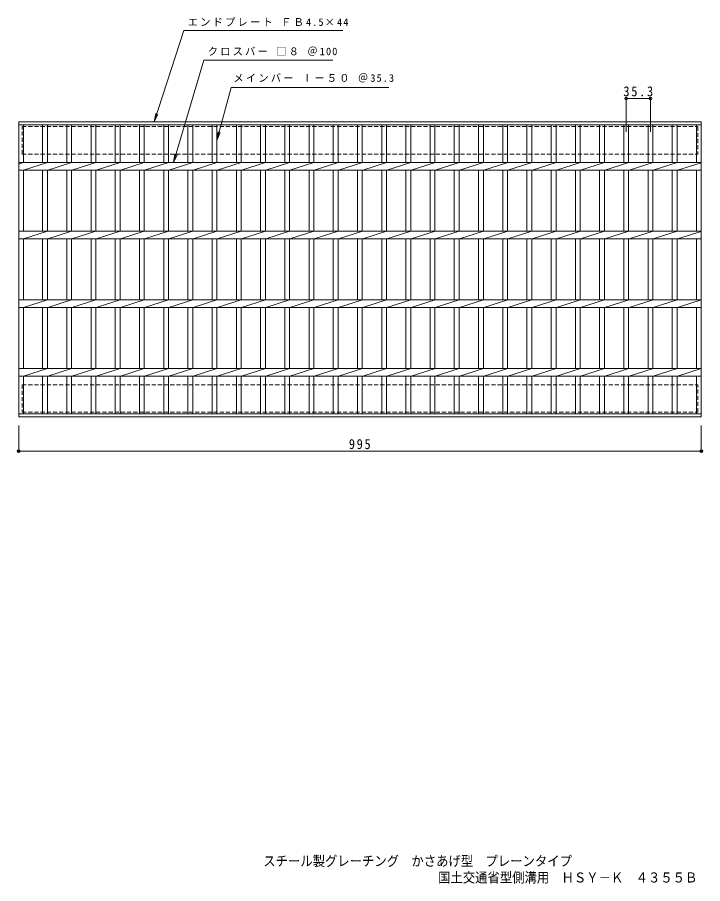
# Model space of a CAD drawing. Units: millimetres, scale not verified. Extents: x -787 to 862, y -688 to 574.
# Drawn here: x -787 to 212, y -688 to 574 of the extents above; entities that cross this region are included whole.
import ezdxf
from ezdxf.enums import TextEntityAlignment as Align

# ---------------------------------------------------------------- set-up
doc = ezdxf.new("R2010")
doc.units = ezdxf.units.MM
doc.header["$LTSCALE"] = 5
doc.header["$PDMODE"] = 32
doc.header["$PDSIZE"] = 4
doc.linetypes.add('DASHED1', pattern=[1.8, 1.2, -0.6])
for name, color, linetype, lineweight in [('B-1', 2, 'Continuous', 9), ('B-2', 3, 'Continuous', 9), ('B-4', 7, 'Continuous', 9), ('B-5', 7, 'Continuous', 9)]:
    doc.layers.add(name, color=color, linetype=linetype, lineweight=lineweight)
doc.layers.add('F-5_F-5ﾚｲﾔ', color=2, linetype='Continuous')
doc.styles.add('ＭＳ ゴシック', font='')
doc.styles.get('ＭＳ ゴシック').set_extended_font_data('MS Gothic')

msp = doc.modelspace()

# ---------------------------------------------------------------- linework, layer by layer
at = {"layer": 'B-1', "linetype": 'DASHED1'}
for p, q in [((-780.329, 374.904), (-780.329, 414.904)), ((-780.329, 374.904), (204.671, 374.904)), ((-780.329, 38.903), (-780.329, -1.097)), ((-780.329, 38.903), (204.671, 38.903))]:
    msp.add_line(p, q, dxfattribs=at)
for points in [[(-780.329, 414.904), (204.671, 414.904), (204.671, 374.904)], [(-780.329, -1.097), (204.671, -1.097), (204.671, 38.903)]]:
    msp.add_lwpolyline(points, dxfattribs=at)
at = {"layer": 'B-2'}
for p, q in [((-785.329, -8.096), (-785.329, 421.903)), ((-785.329, 421.903), (209.671, 421.903)), ((-785.329, 417.404), (209.671, 417.404)), ((-778.328, 362.404), (-778.328, 417.404)), ((-750.428, 417.404), (-750.428, 362.404)), ((-743.428, 417.404), (-743.428, 362.404)), ((-715.128, 417.404), (-715.128, 362.404)), ((-708.128, 417.404), (-708.128, 362.404)), ((-679.828, 417.404), (-679.828, 362.404)), ((-672.828, 417.404), (-672.828, 362.404)), ((-644.528, 417.404), (-644.528, 362.404)), ((-637.528, 417.404), (-637.528, 362.404)), ((-609.228, 417.404), (-609.228, 362.404)), ((-602.228, 417.404), (-602.228, 362.404)), ((-573.928, 417.404), (-573.928, 362.404)), ((-566.928, 417.404), (-566.928, 362.404)), ((-538.628, 417.404), (-538.628, 362.404)), ((-531.628, 417.404), (-531.628, 362.404)), ((-503.328, 417.404), (-503.328, 362.404)), ((-496.328, 417.404), (-496.328, 362.404)), ((-468.028, 417.404), (-468.028, 362.404)), ((-461.028, 417.404), (-461.028, 362.404)), ((-432.728, 417.404), (-432.728, 362.404)), ((-425.728, 417.404), (-425.728, 362.404)), ((-397.428, 417.404), (-397.428, 362.404)), ((-390.428, 417.404), (-390.428, 362.404)), ((-362.128, 417.404), (-362.128, 362.404)), ((-355.128, 417.404), (-355.128, 362.404)), ((-326.828, 417.404), (-326.828, 362.404)), ((-319.828, 417.404), (-319.828, 362.404)), ((-291.528, 417.404), (-291.528, 362.404)), ((-284.528, 417.404), (-284.528, 362.404)), ((-256.228, 417.404), (-256.228, 362.404)), ((-249.228, 417.404), (-249.228, 362.404)), ((-220.928, 417.404), (-220.928, 362.404)), ((-213.928, 417.404), (-213.928, 362.404)), ((-185.628, 417.404), (-185.628, 362.404)), ((-178.628, 417.404), (-178.628, 362.404)), ((-150.328, 417.404), (-150.328, 362.404)), ((-143.328, 417.404), (-143.328, 362.404)), ((-115.028, 417.404), (-115.028, 362.404)), ((-108.028, 417.404), (-108.028, 362.404)), ((-79.728, 417.404), (-79.728, 362.404)), ((-72.728, 417.404), (-72.728, 362.404)), ((-44.428, 417.404), (-44.428, 362.404)), ((-37.428, 417.404), (-37.428, 362.404)), ((-9.128, 417.404), (-9.128, 362.404)), ((-2.128, 417.404), (-2.128, 362.404)), ((26.172, 417.404), (26.172, 362.404)), ((33.172, 417.404), (33.172, 362.404)), ((61.473, 417.404), (61.473, 362.404)), ((68.473, 417.404), (68.473, 362.404)), ((96.773, 417.404), (96.773, 362.404)), ((103.773, 417.404), (103.773, 362.404)), ((132.073, 417.404), (132.073, 362.404)), ((139.073, 417.404), (139.073, 362.404)), ((167.373, 417.404), (167.373, 362.404)), ((174.373, 417.404), (174.373, 362.404)), ((202.671, 417.404), (202.671, 362.404)), ((209.671, 421.903), (209.671, -8.096)), ((-785.329, 360.323), (-778.728, 362.404)), ((-785.329, 362.404), (209.671, 362.404)), ((-778.328, 351.404), (-743.428, 362.404)), ((-743.028, 351.404), (-708.128, 362.404)), ((-707.728, 351.404), (-672.828, 362.404)), ((-672.428, 351.404), (-637.528, 362.404)), ((-637.128, 351.404), (-602.228, 362.404)), ((-601.828, 351.404), (-566.928, 362.404)), ((-566.528, 351.404), (-531.628, 362.404)), ((-531.228, 351.404), (-496.328, 362.404)), ((-495.928, 351.404), (-461.028, 362.404)), ((-460.628, 351.404), (-425.728, 362.404)), ((-425.328, 351.404), (-390.428, 362.404)), ((-390.028, 351.404), (-355.128, 362.404)), ((-354.728, 351.404), (-319.828, 362.404)), ((-319.226, 351.404), (-284.326, 362.404)), ((-283.926, 351.404), (-249.026, 362.404)), ((-248.626, 351.404), (-213.726, 362.404)), ((-213.326, 351.404), (-178.426, 362.404)), ((-178.026, 351.404), (-143.126, 362.404)), ((-142.726, 351.404), (-107.826, 362.404)), ((-107.426, 351.404), (-72.526, 362.404)), ((-72.126, 351.404), (-37.226, 362.404)), ((-36.826, 351.404), (-1.926, 362.404)), ((-1.526, 351.404), (33.374, 362.404)), ((33.775, 351.404), (68.674, 362.404)), ((69.075, 351.404), (103.975, 362.404)), ((104.375, 351.404), (139.275, 362.404)), ((139.675, 351.404), (174.575, 362.404)), ((174.975, 351.404), (209.671, 362.34)), ((-785.329, 351.404), (209.671, 351.404)), ((-778.328, 262.403), (-778.328, 351.404)), ((-750.428, 351.404), (-750.428, 262.403)), ((-743.428, 351.404), (-743.428, 262.403)), ((-715.128, 351.404), (-715.128, 262.403)), ((-708.128, 351.404), (-708.128, 262.403)), ((-679.828, 351.404), (-679.828, 262.403)), ((-672.828, 351.404), (-672.828, 262.403)), ((-644.528, 351.404), (-644.528, 262.403)), ((-637.528, 351.404), (-637.528, 262.403)), ((-609.228, 351.404), (-609.228, 262.403)), ((-602.228, 351.404), (-602.228, 262.403)), ((-573.928, 351.404), (-573.928, 262.403)), ((-566.928, 351.404), (-566.928, 262.403)), ((-538.628, 351.404), (-538.628, 262.403)), ((-531.628, 351.404), (-531.628, 262.403)), ((-503.328, 351.404), (-503.328, 262.403)), ((-496.328, 351.404), (-496.328, 262.403)), ((-468.028, 351.404), (-468.028, 262.403)), ((-461.028, 351.404), (-461.028, 262.403)), ((-432.728, 351.404), (-432.728, 262.403)), ((-425.728, 351.404), (-425.728, 262.403)), ((-397.428, 351.404), (-397.428, 262.403)), ((-390.428, 351.404), (-390.428, 262.403)), ((-362.128, 351.404), (-362.128, 262.403)), ((-355.128, 351.404), (-355.128, 262.403)), ((-326.828, 351.404), (-326.828, 262.403)), ((-319.828, 351.404), (-319.828, 262.403)), ((-291.528, 351.404), (-291.528, 262.403)), ((-284.528, 351.404), (-284.528, 262.403)), ((-256.228, 351.404), (-256.228, 262.403)), ((-249.228, 351.404), (-249.228, 262.403)), ((-220.928, 351.404), (-220.928, 262.403)), ((-213.928, 351.404), (-213.928, 262.403)), ((-185.628, 351.404), (-185.628, 262.403)), ((-178.628, 351.404), (-178.628, 262.403)), ((-150.328, 351.404), (-150.328, 262.403)), ((-143.328, 351.404), (-143.328, 262.403)), ((-115.028, 351.404), (-115.028, 262.403)), ((-108.028, 351.404), (-108.028, 262.403)), ((-79.728, 351.404), (-79.728, 262.403)), ((-72.728, 351.404), (-72.728, 262.403)), ((-44.428, 351.404), (-44.428, 262.403)), ((-37.428, 351.404), (-37.428, 262.403)), ((-9.128, 351.404), (-9.128, 262.403)), ((-2.128, 351.404), (-2.128, 262.403)), ((26.172, 351.404), (26.172, 262.403)), ((33.172, 351.404), (33.172, 262.403)), ((61.473, 351.404), (61.473, 262.403)), ((68.473, 351.404), (68.473, 262.403)), ((96.773, 351.404), (96.773, 262.403)), ((103.773, 351.404), (103.773, 262.403)), ((132.073, 351.404), (132.073, 262.403)), ((139.073, 351.404), (139.073, 262.403)), ((167.373, 351.404), (167.373, 262.403)), ((174.373, 351.404), (174.373, 262.403)), ((202.671, 351.404), (202.671, 262.403)), ((-785.329, 262.403), (209.671, 262.403)), ((-778.328, 251.404), (-743.428, 262.404)), ((-743.028, 251.404), (-708.128, 262.404)), ((-707.728, 251.404), (-672.828, 262.404)), ((-672.428, 251.404), (-637.528, 262.404)), ((-637.128, 251.404), (-602.228, 262.404)), ((-601.828, 251.404), (-566.928, 262.404)), ((-566.528, 251.404), (-531.628, 262.404)), ((-531.228, 251.404), (-496.328, 262.404)), ((-495.928, 251.404), (-461.028, 262.404)), ((-460.628, 251.404), (-425.728, 262.404)), ((-425.328, 251.404), (-390.428, 262.404)), ((-390.028, 251.404), (-355.128, 262.404)), ((-354.728, 251.404), (-319.828, 262.404)), ((-319.226, 251.404), (-284.326, 262.404)), ((-283.926, 251.404), (-249.026, 262.404)), ((-248.626, 251.404), (-213.726, 262.404)), ((-213.326, 251.404), (-178.426, 262.404)), ((-178.026, 251.404), (-143.126, 262.404)), ((-142.726, 251.404), (-107.826, 262.404)), ((-107.426, 251.404), (-72.526, 262.404)), ((-72.126, 251.404), (-37.226, 262.404)), ((-36.826, 251.404), (-1.926, 262.404)), ((-1.526, 251.404), (33.374, 262.404)), ((33.775, 251.404), (68.674, 262.404)), ((69.075, 251.404), (103.975, 262.404)), ((104.375, 251.404), (139.275, 262.404)), ((139.675, 251.404), (174.575, 262.404)), ((174.975, 251.404), (209.671, 262.34)), ((-785.329, 251.404), (209.671, 251.404)), ((-778.328, 162.403), (-778.328, 251.404)), ((-750.428, 251.404), (-750.428, 162.403)), ((-743.428, 251.404), (-743.428, 162.403)), ((-715.128, 251.404), (-715.128, 162.403)), ((-708.128, 251.404), (-708.128, 162.403)), ((-679.828, 251.404), (-679.828, 162.403)), ((-672.828, 251.404), (-672.828, 162.403)), ((-644.528, 251.404), (-644.528, 162.403)), ((-637.528, 251.404), (-637.528, 162.403)), ((-609.228, 251.404), (-609.228, 162.403)), ((-602.228, 251.404), (-602.228, 162.403)), ((-573.928, 251.404), (-573.928, 162.403)), ((-566.928, 251.404), (-566.928, 162.403)), ((-538.628, 251.404), (-538.628, 162.403)), ((-531.628, 251.404), (-531.628, 162.403)), ((-503.328, 251.404), (-503.328, 162.403)), ((-496.328, 251.404), (-496.328, 162.403)), ((-468.028, 251.404), (-468.028, 162.403)), ((-461.028, 251.404), (-461.028, 162.403)), ((-432.728, 251.404), (-432.728, 162.403)), ((-425.728, 251.404), (-425.728, 162.403)), ((-397.428, 251.404), (-397.428, 162.403)), ((-390.428, 251.404), (-390.428, 162.403)), ((-362.128, 251.404), (-362.128, 162.403)), ((-355.128, 251.404), (-355.128, 162.403)), ((-326.828, 251.404), (-326.828, 162.403)), ((-319.828, 251.404), (-319.828, 162.403)), ((-291.528, 251.404), (-291.528, 162.403)), ((-284.528, 251.404), (-284.528, 162.403)), ((-256.228, 251.404), (-256.228, 162.403)), ((-249.228, 251.404), (-249.228, 162.403)), ((-220.928, 251.404), (-220.928, 162.403)), ((-213.928, 251.404), (-213.928, 162.403)), ((-185.628, 251.404), (-185.628, 162.403)), ((-178.628, 251.404), (-178.628, 162.403)), ((-150.328, 251.404), (-150.328, 162.403)), ((-143.328, 251.404), (-143.328, 162.403)), ((-115.028, 251.404), (-115.028, 162.403)), ((-108.028, 251.404), (-108.028, 162.403)), ((-79.728, 251.404), (-79.728, 162.403)), ((-72.728, 251.404), (-72.728, 162.403)), ((-44.428, 251.404), (-44.428, 162.403)), ((-37.428, 251.404), (-37.428, 162.403)), ((-9.128, 251.404), (-9.128, 162.403)), ((-2.128, 251.404), (-2.128, 162.403)), ((26.172, 251.404), (26.172, 162.403)), ((33.172, 251.404), (33.172, 162.403)), ((61.473, 251.404), (61.473, 162.403)), ((68.473, 251.404), (68.473, 162.403)), ((96.773, 251.404), (96.773, 162.403)), ((103.773, 251.404), (103.773, 162.403)), ((132.073, 251.404), (132.073, 162.403)), ((139.073, 251.404), (139.073, 162.403)), ((167.373, 251.404), (167.373, 162.403)), ((174.373, 251.404), (174.373, 162.403)), ((202.671, 251.404), (202.671, 162.403)), ((-785.329, 162.403), (209.671, 162.403)), ((-778.328, 151.404), (-743.428, 162.404)), ((-743.429, 162.403), (-743.428, 162.404)), ((-743.028, 151.404), (-708.128, 162.404)), ((-708.13, 162.403), (-708.128, 162.404)), ((-707.728, 151.404), (-672.828, 162.404)), ((-672.829, 162.403), (-672.828, 162.404)), ((-672.428, 151.404), (-637.528, 162.404)), ((-637.529, 162.403), (-637.528, 162.404)), ((-637.128, 151.404), (-602.228, 162.404)), ((-602.229, 162.403), (-602.228, 162.404)), ((-601.828, 151.404), (-566.928, 162.404)), ((-566.929, 162.403), (-566.928, 162.404)), ((-566.528, 151.404), (-531.628, 162.404)), ((-531.629, 162.403), (-531.628, 162.404)), ((-531.228, 151.404), (-496.328, 162.404)), ((-496.33, 162.403), (-496.328, 162.404)), ((-495.928, 151.404), (-461.028, 162.404)), ((-461.029, 162.403), (-461.028, 162.404)), ((-460.628, 151.404), (-425.728, 162.404)), ((-425.729, 162.403), (-425.728, 162.404)), ((-425.328, 151.404), (-390.428, 162.404)), ((-390.43, 162.403), (-390.428, 162.404)), ((-390.028, 151.404), (-355.128, 162.404)), ((-355.13, 162.403), (-355.128, 162.404)), ((-354.728, 151.404), (-319.828, 162.404)), ((-319.829, 162.403), (-319.828, 162.404)), ((-319.226, 151.404), (-284.326, 162.404)), ((-284.529, 162.403), (-284.528, 162.404)), ((-283.926, 151.404), (-249.026, 162.404)), ((-249.229, 162.403), (-249.228, 162.404)), ((-248.626, 151.404), (-213.726, 162.404)), ((-213.929, 162.403), (-213.928, 162.404)), ((-213.326, 151.404), (-178.426, 162.404)), ((-178.629, 162.403), (-178.628, 162.404)), ((-178.026, 151.404), (-143.126, 162.404)), ((-143.329, 162.403), (-143.328, 162.404)), ((-142.726, 151.404), (-107.826, 162.404)), ((-108.029, 162.403), (-108.028, 162.404)), ((-107.426, 151.404), (-72.526, 162.404)), ((-72.729, 162.403), (-72.728, 162.404)), ((-72.126, 151.404), (-37.226, 162.404)), ((-37.429, 162.403), (-37.428, 162.404)), ((-36.826, 151.404), (-1.926, 162.404)), ((-2.129, 162.403), (-2.128, 162.404)), ((-1.526, 151.404), (33.374, 162.404)), ((33.171, 162.403), (33.172, 162.404)), ((33.775, 151.404), (68.674, 162.404)), ((68.471, 162.403), (68.473, 162.404)), ((69.075, 151.404), (103.975, 162.404)), ((103.771, 162.403), (103.773, 162.404)), ((104.375, 151.404), (139.275, 162.404)), ((139.072, 162.403), (139.073, 162.404)), ((139.675, 151.404), (174.575, 162.404)), ((174.372, 162.403), (174.373, 162.404)), ((174.975, 151.404), (209.671, 162.34)), ((209.672, 162.403), (209.674, 162.404)), ((-785.329, 151.403), (209.671, 151.403)), ((-778.328, 62.403), (-778.328, 151.403)), ((-750.428, 151.403), (-750.428, 62.403)), ((-743.428, 151.403), (-743.428, 62.403)), ((-715.128, 151.403), (-715.128, 62.403)), ((-708.128, 151.403), (-708.128, 62.403)), ((-679.828, 151.403), (-679.828, 62.403)), ((-672.828, 151.403), (-672.828, 62.403)), ((-644.528, 151.403), (-644.528, 62.403)), ((-637.528, 151.403), (-637.528, 62.403)), ((-609.228, 151.403), (-609.228, 62.403)), ((-602.228, 151.403), (-602.228, 62.403)), ((-573.928, 151.403), (-573.928, 62.403)), ((-566.928, 151.403), (-566.928, 62.403)), ((-538.628, 151.403), (-538.628, 62.403)), ((-531.628, 151.403), (-531.628, 62.403)), ((-503.328, 151.403), (-503.328, 62.403)), ((-496.328, 151.403), (-496.328, 62.403)), ((-468.028, 151.403), (-468.028, 62.403)), ((-461.028, 151.403), (-461.028, 62.403)), ((-432.728, 151.403), (-432.728, 62.403)), ((-425.728, 151.403), (-425.728, 62.403)), ((-397.428, 151.403), (-397.428, 62.403)), ((-390.428, 151.403), (-390.428, 62.403)), ((-362.128, 151.403), (-362.128, 62.403)), ((-355.128, 151.403), (-355.128, 62.403)), ((-326.828, 151.403), (-326.828, 62.403)), ((-319.828, 151.403), (-319.828, 62.403)), ((-291.528, 151.403), (-291.528, 62.403)), ((-284.528, 151.403), (-284.528, 62.403)), ((-256.228, 151.403), (-256.228, 62.403)), ((-249.228, 151.403), (-249.228, 62.403)), ((-220.928, 151.403), (-220.928, 62.403)), ((-213.928, 151.403), (-213.928, 62.403)), ((-185.628, 151.403), (-185.628, 62.403)), ((-178.628, 151.403), (-178.628, 62.403)), ((-150.328, 151.403), (-150.328, 62.403)), ((-143.328, 151.403), (-143.328, 62.403)), ((-115.028, 151.403), (-115.028, 62.403)), ((-108.028, 151.403), (-108.028, 62.403)), ((-79.728, 151.403), (-79.728, 62.403)), ((-72.728, 151.403), (-72.728, 62.403)), ((-44.428, 151.403), (-44.428, 62.403)), ((-37.428, 151.403), (-37.428, 62.403)), ((-9.128, 151.403), (-9.128, 62.403)), ((-2.128, 151.403), (-2.128, 62.403)), ((26.172, 151.403), (26.172, 62.403)), ((33.172, 151.403), (33.172, 62.403)), ((61.473, 151.403), (61.473, 62.403)), ((68.473, 151.403), (68.473, 62.403)), ((96.773, 151.403), (96.773, 62.403)), ((103.773, 151.403), (103.773, 62.403)), ((132.073, 151.403), (132.073, 62.403)), ((139.073, 151.403), (139.073, 62.403)), ((167.373, 151.403), (167.373, 62.403)), ((174.373, 151.403), (174.373, 62.403)), ((202.671, 151.403), (202.671, 62.403)), ((-785.329, 62.403), (209.671, 62.403)), ((-785.329, 51.404), (209.671, 51.404)), ((-778.328, 51.404), (-743.428, 62.404)), ((-778.328, -3.597), (-778.328, 51.404)), ((-750.428, 51.404), (-750.428, -3.597)), ((-743.429, 62.403), (-743.428, 62.404)), ((-743.428, 51.404), (-743.428, -3.597)), ((-743.028, 51.404), (-708.128, 62.404)), ((-715.128, 51.404), (-715.128, -3.597)), ((-708.13, 62.403), (-708.128, 62.404)), ((-708.128, 51.404), (-708.128, -3.597)), ((-707.728, 51.404), (-672.828, 62.404)), ((-679.828, 51.404), (-679.828, -3.597)), ((-672.829, 62.403), (-672.828, 62.404)), ((-672.828, 51.404), (-672.828, -3.597)), ((-672.428, 51.404), (-637.528, 62.404)), ((-644.528, 51.404), (-644.528, -3.597)), ((-637.529, 62.403), (-637.528, 62.404)), ((-637.528, 51.404), (-637.528, -3.597)), ((-637.128, 51.404), (-602.228, 62.404)), ((-609.228, 51.404), (-609.228, -3.597)), ((-602.229, 62.403), (-602.228, 62.404)), ((-602.228, 51.404), (-602.228, -3.597)), ((-601.828, 51.404), (-566.928, 62.404)), ((-573.928, 51.404), (-573.928, -3.597)), ((-566.929, 62.403), (-566.928, 62.404)), ((-566.928, 51.404), (-566.928, -3.597)), ((-566.528, 51.404), (-531.628, 62.404)), ((-538.628, 51.404), (-538.628, -3.597)), ((-531.629, 62.403), (-531.628, 62.404)), ((-531.628, 51.404), (-531.628, -3.597)), ((-531.228, 51.404), (-496.328, 62.404)), ((-503.328, 51.404), (-503.328, -3.597)), ((-496.33, 62.403), (-496.328, 62.404)), ((-496.328, 51.404), (-496.328, -3.597)), ((-495.928, 51.404), (-461.028, 62.404)), ((-468.028, 51.404), (-468.028, -3.597)), ((-461.029, 62.403), (-461.028, 62.404)), ((-461.028, 51.404), (-461.028, -3.597)), ((-460.628, 51.404), (-425.728, 62.404)), ((-432.728, 51.404), (-432.728, -3.597)), ((-425.729, 62.403), (-425.728, 62.404)), ((-425.728, 51.404), (-425.728, -3.597)), ((-425.328, 51.404), (-390.428, 62.404)), ((-397.428, 51.404), (-397.428, -3.597)), ((-390.43, 62.403), (-390.428, 62.404)), ((-390.428, 51.404), (-390.428, -3.597)), ((-390.028, 51.404), (-355.128, 62.404)), ((-362.128, 51.404), (-362.128, -3.597)), ((-355.13, 62.403), (-355.128, 62.404)), ((-355.128, 51.404), (-355.128, -3.597)), ((-354.728, 51.404), (-319.828, 62.404)), ((-326.828, 51.404), (-326.828, -3.597)), ((-319.829, 62.403), (-319.828, 62.404)), ((-319.828, 51.404), (-319.828, -3.597)), ((-319.226, 51.404), (-284.326, 62.404)), ((-291.528, 51.404), (-291.528, -3.597)), ((-284.529, 62.403), (-284.528, 62.404)), ((-284.528, 51.404), (-284.528, -3.597)), ((-283.926, 51.404), (-249.026, 62.404)), ((-256.228, 51.404), (-256.228, -3.597)), ((-249.229, 62.403), (-249.228, 62.404)), ((-249.228, 51.404), (-249.228, -3.597)), ((-248.626, 51.404), (-213.726, 62.404)), ((-220.928, 51.404), (-220.928, -3.597)), ((-213.929, 62.403), (-213.928, 62.404)), ((-213.928, 51.404), (-213.928, -3.597)), ((-213.326, 51.404), (-178.426, 62.404)), ((-185.628, 51.404), (-185.628, -3.597)), ((-178.629, 62.403), (-178.628, 62.404)), ((-178.628, 51.404), (-178.628, -3.597)), ((-178.026, 51.404), (-143.126, 62.404)), ((-150.328, 51.404), (-150.328, -3.597)), ((-143.329, 62.403), (-143.328, 62.404)), ((-143.328, 51.404), (-143.328, -3.597)), ((-142.726, 51.404), (-107.826, 62.404)), ((-115.028, 51.404), (-115.028, -3.597)), ((-108.029, 62.403), (-108.028, 62.404)), ((-108.028, 51.404), (-108.028, -3.597)), ((-107.426, 51.404), (-72.526, 62.404)), ((-79.728, 51.404), (-79.728, -3.597)), ((-72.729, 62.403), (-72.728, 62.404)), ((-72.728, 51.404), (-72.728, -3.597)), ((-72.126, 51.404), (-37.226, 62.404)), ((-44.428, 51.404), (-44.428, -3.597)), ((-37.429, 62.403), (-37.428, 62.404)), ((-37.428, 51.404), (-37.428, -3.597)), ((-36.826, 51.404), (-1.926, 62.404)), ((-9.128, 51.404), (-9.128, -3.597)), ((-2.129, 62.403), (-2.128, 62.404)), ((-2.128, 51.404), (-2.128, -3.597)), ((-1.526, 51.404), (33.374, 62.404)), ((26.172, 51.404), (26.172, -3.597)), ((33.171, 62.403), (33.172, 62.404)), ((33.172, 51.404), (33.172, -3.597)), ((33.775, 51.404), (68.674, 62.404)), ((61.473, 51.404), (61.473, -3.597)), ((68.471, 62.403), (68.473, 62.404)), ((68.473, 51.404), (68.473, -3.597)), ((69.075, 51.404), (103.975, 62.404)), ((96.773, 51.404), (96.773, -3.597)), ((103.771, 62.403), (103.773, 62.404)), ((103.773, 51.404), (103.773, -3.597)), ((104.375, 51.404), (139.275, 62.404)), ((132.073, 51.404), (132.073, -3.597)), ((139.072, 62.403), (139.073, 62.404)), ((139.073, 51.404), (139.073, -3.597)), ((139.675, 51.404), (174.575, 62.404)), ((167.373, 51.404), (167.373, -3.597)), ((174.372, 62.403), (174.373, 62.404)), ((174.373, 51.404), (174.373, -3.597)), ((174.975, 51.404), (209.671, 62.34)), ((202.671, 51.404), (202.671, -3.597)), ((209.672, 62.403), (209.674, 62.404)), ((209.671, -3.597), (-785.329, -3.597)), ((209.671, -8.096), (-785.329, -8.096))]:
    msp.add_line(p, q, dxfattribs=at)
at = {"layer": 'B-4'}
for p, q in [((100.273, 407.387), (100.273, 457.302)), ((100.273, 455.802), (135.573, 455.802)), ((135.573, 407.387), (135.573, 457.302)), ((-785.329, -20.596), (-785.329, -59.596)), ((209.671, -20.596), (209.671, -59.596)), ((-785.329, -58.096), (209.671, -58.096))]:
    msp.add_line(p, q, dxfattribs=at)
for p in [(100.273, 455.802), (135.573, 455.802), (-785.329, -58.096), (209.671, -58.096)]:
    msp.add_point(p, dxfattribs=at)
at = {"layer": 'B-5'}
for p, q in [((-587.852, 421.903), (-544.84, 554.835)), ((-544.84, 554.835), (-312.717, 554.835)), ((-559.477, 362.404), (-515.399, 511.904)), ((-515.399, 511.904), (-327.275, 511.904)), ((-496.328, 394.904), (-475.696, 471.903)), ((-475.696, 471.903), (-245.967, 471.903)), ((-587.852, 421.903), (-585.589, 434.197)), ((-587.852, 421.903), (-582.484, 433.192)), ((-496.328, 394.904), (-494.697, 407.297)), ((-496.328, 394.904), (-491.545, 406.452)), ((-559.477, 362.404), (-557.537, 374.752)), ((-559.477, 362.404), (-554.407, 373.83))]:
    msp.add_line(p, q, dxfattribs=at)

# ---------------------------------------------------------------- texts
at = {"layer": 'B-4', "color": 2, "char_height": 14.66, "attachment_point": 7, "style": 'ＭＳ ゴシック'}
for s, insert in [('\\T1.28;\\W0.9;35.3', (96.048, 458.802)), ('\\T1.27;\\W0.9;995', (-304.079, -55.096))]:
    msp.add_mtext(s, dxfattribs=dict(at, insert=insert))
at = {"layer": 'B-5', "char_height": 11, "attachment_point": 7, "style": 'ＭＳ ゴシック'}
for s, insert in [('\\T1.21;エンドプレート\\~ＦＢ4.5×44', (-538.967, 561.027)), ('\\T1.21;クロスバー\\~□８\\~＠100', (-509.775, 517.893)), ('\\T1.21;メインバー\\~Ⅰ－５０\\~＠35.3', (-472.404, 479.139))]:
    msp.add_mtext(s, dxfattribs=dict(at, insert=insert))
at = {"layer": 'F-5_F-5ﾚｲﾔ', "style": 'ＭＳ ゴシック', "width": 0.9}
for s, p in [('スチール製グレーチング\u3000かさあげ型\u3000プレーンタイプ', (-428.846, -666.766)), ('国土交通省型側溝用\u3000ＨＳＹ－Ｋ\u3000４３５５Ｂ', (-173.98, -690.751))]:
    msp.add_text(s, height=14.66, dxfattribs=at).set_placement(p, align=Align.BOTTOM_LEFT)

doc.saveas('drawing.dxf')
